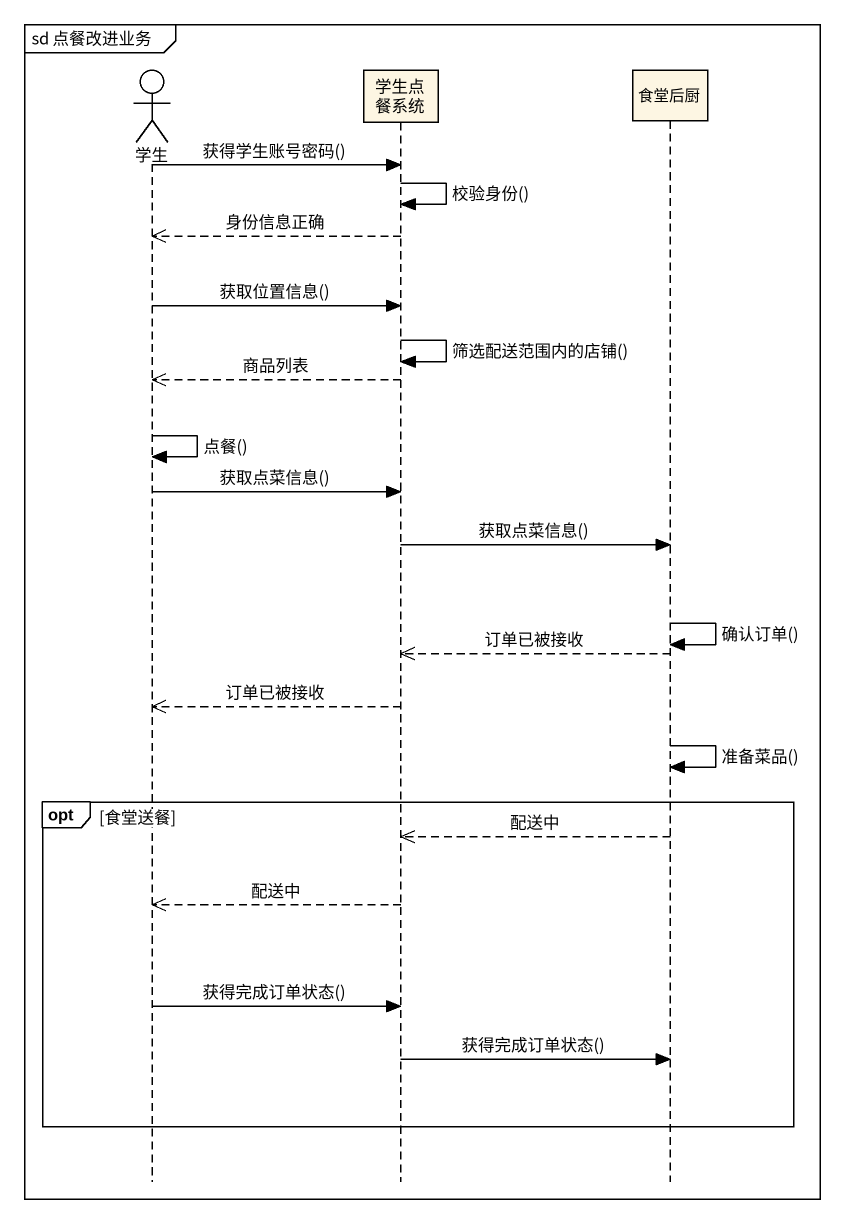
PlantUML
@startuml
mainframe sd 点餐改进业务
hide footbox
actor 学生
participant 学生点餐系统
participant 食堂后厨

学生 -> 学生点餐系统 : 获得学生账号密码()
学生点餐系统 -> 学生点餐系统 : 校验身份()
学生点餐系统 -->> 学生 : 身份信息正确
学生 -> 学生点餐系统 : 获取位置信息()
学生点餐系统 -> 学生点餐系统 : 筛选配送范围内的店铺()
学生点餐系统 -->> 学生 : 商品列表
学生 -> 学生 : 点餐()
学生 -> 学生点餐系统 : 获取点菜信息()
学生点餐系统 -> 食堂后厨 : 获取点菜信息()
食堂后厨 -> 食堂后厨 : 确认订单()
食堂后厨 -->> 学生点餐系统 : 订单已被接收
学生点餐系统 -->> 学生 : 订单已被接收
食堂后厨 -> 食堂后厨 : 准备菜品()
opt 食堂送餐
  食堂后厨 -->> 学生点餐系统 : 配送中
  学生点餐系统 -->> 学生 : 配送中
  学生 -> 学生点餐系统 : 获得完成订单状态()
  学生点餐系统 -> 食堂后厨 : 获得完成订单状态()
end
@enduml
